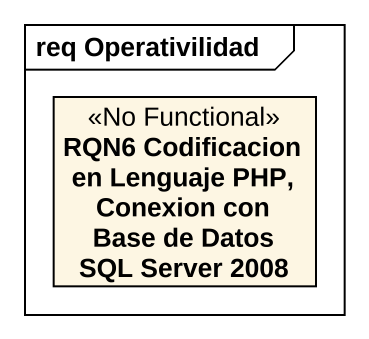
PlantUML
@startuml
mainframe req Operativilidad
hide circle
hide empty members
class "RQN6 Codificacion en Lenguaje PHP, Conexion con Base de Datos SQL Server 2008" as RQN6_Codificacion_en <<No Functional>>
@enduml
